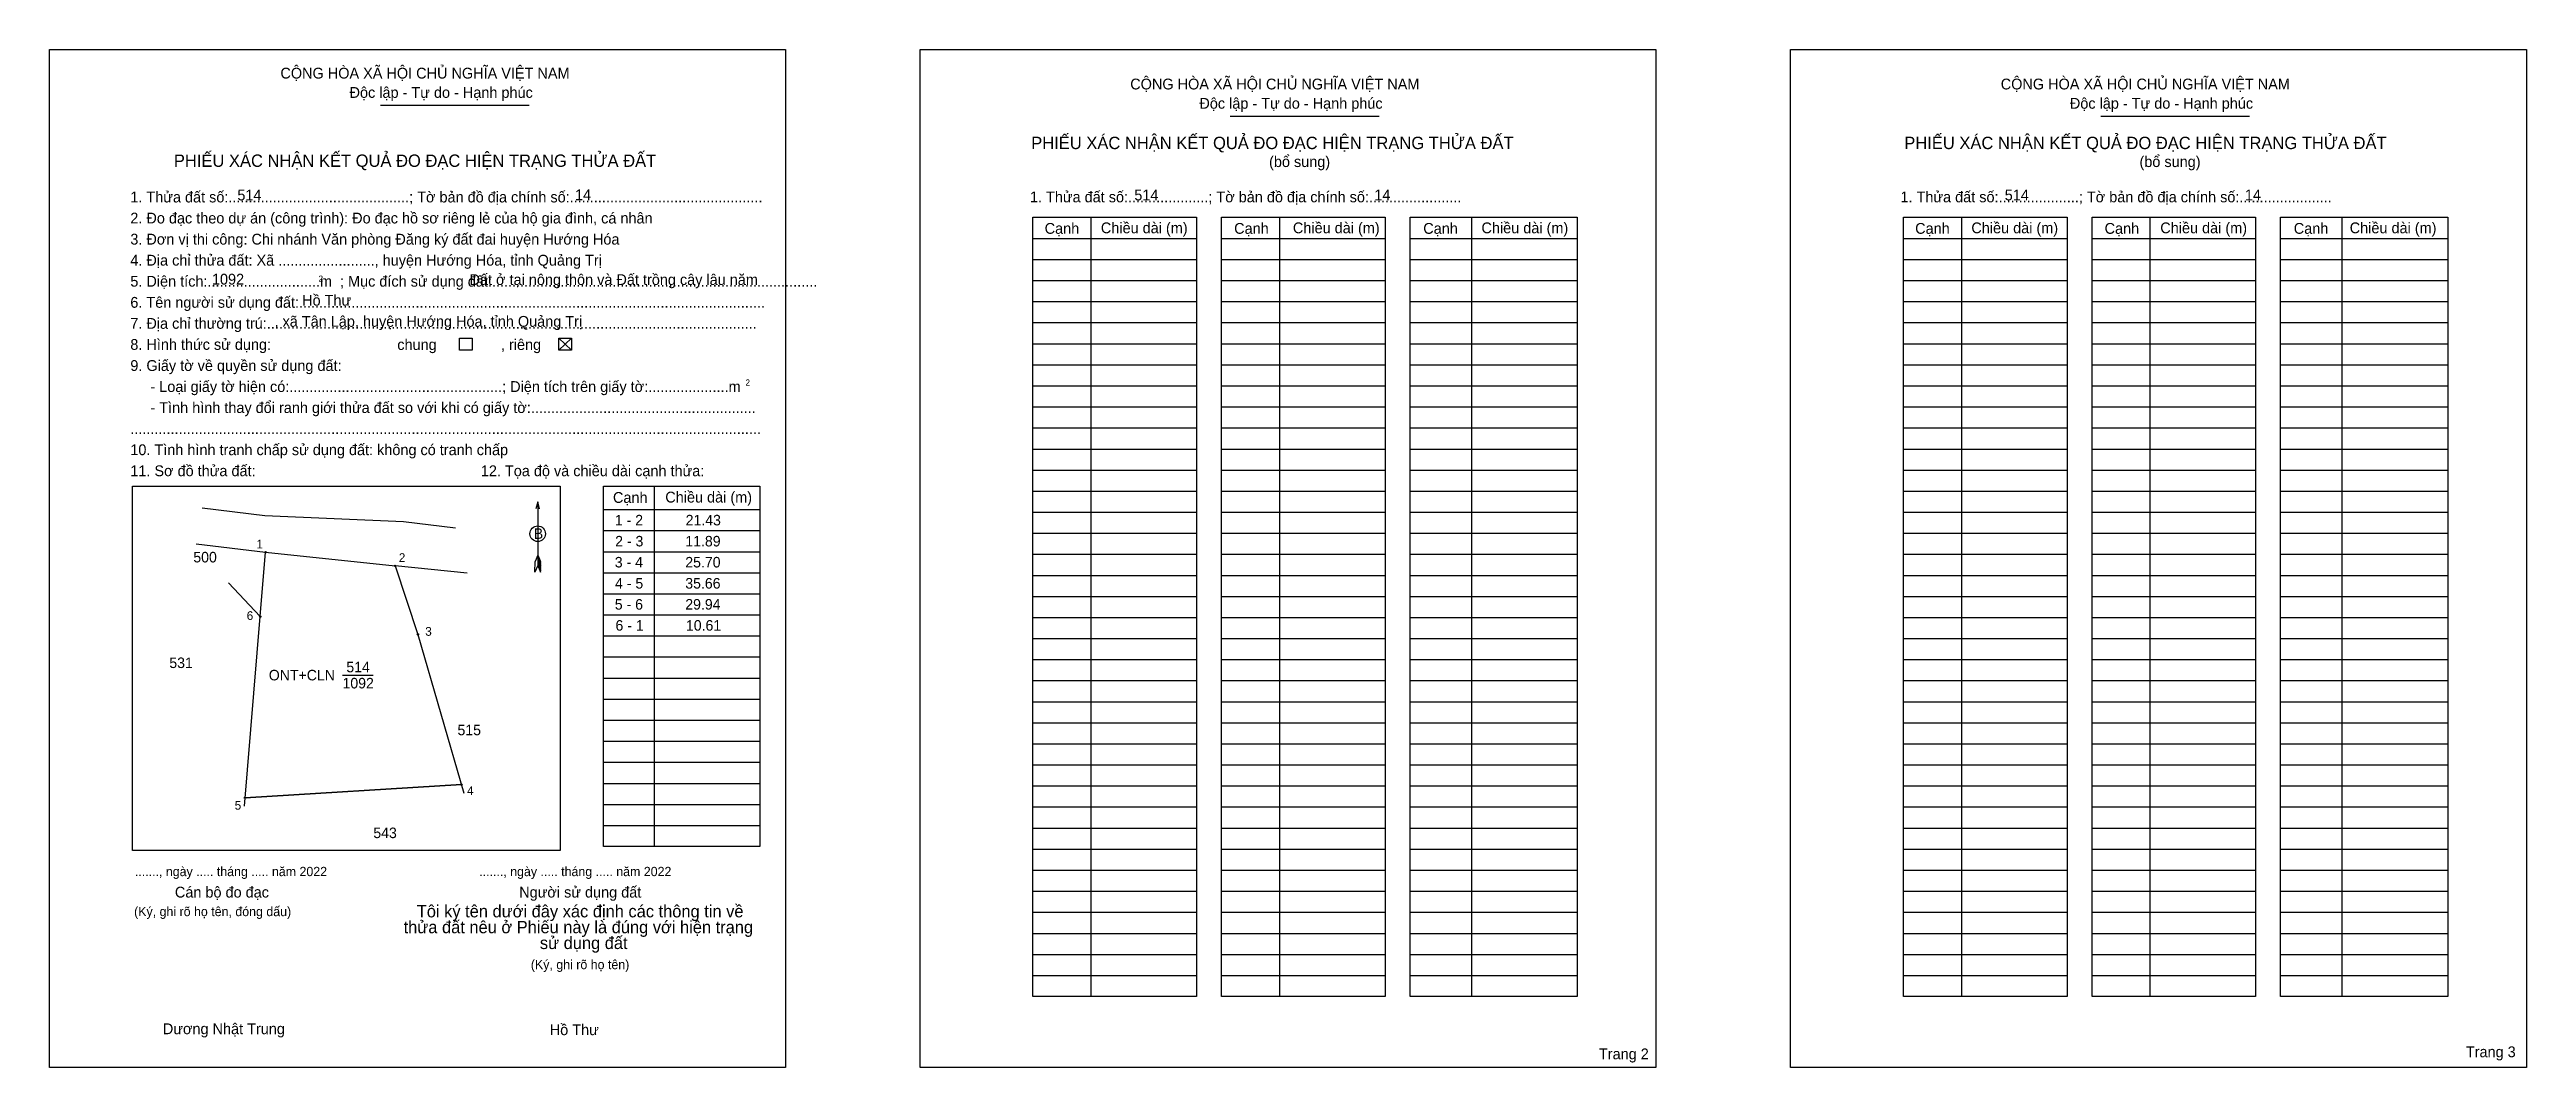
# Model space of a CAD drawing. Extents: x 548429 to 548836, y 1836158 to 1836326.
import ezdxf

# ---------------------------------------------------------------- set-up
doc = ezdxf.new("R2010")
doc.units = 0
for name, color, linetype in [('Level 1', 7, 'Continuous'), ('Level 10', 7, 'Continuous'), ('Level 11', 7, 'Continuous'), ('Level 13', 7, 'Continuous'), ('Level 2', 7, 'Continuous'), ('Level 25', 7, 'Continuous'), ('Level 48', 7, 'Continuous'), ('Level 50', 7, 'Continuous'), ('Level 52', 7, 'Continuous'), ('Level 55', 7, 'Continuous'), ('Level 6', 7, 'Continuous'), ('Level 9', 7, 'Continuous')]:
    doc.layers.add(name, color=color, linetype=linetype)

msp = doc.modelspace()

# ---------------------------------------------------------------- linework, layer by layer
at = {"layer": 'Level 1'}
for p, q in [((548428.87, 1836325.71), (548428.87, 1836325.71)), ((548572.01, 1836325.71), (548572.01, 1836325.71)), ((548483.28, 1836316.55), (548507.76, 1836316.55)), ((548623.03, 1836314.76), (548647.51, 1836314.76)), ((548766.18, 1836314.76), (548790.65, 1836314.76)), ((548600.11, 1836298.12), (548600.11, 1836169.98)), ((548631.12, 1836298.12), (548631.12, 1836169.98)), ((548662.7, 1836298.12), (548662.7, 1836169.98)), ((548743.26, 1836298.12), (548743.26, 1836169.98)), ((548774.27, 1836298.12), (548774.27, 1836169.98)), ((548805.85, 1836298.12), (548805.85, 1836169.98)), ((548590.59, 1836294.66), (548617.49, 1836294.66)), ((548621.6, 1836294.66), (548648.5, 1836294.66)), ((548652.6, 1836294.66), (548680.08, 1836294.66)), ((548733.74, 1836294.66), (548760.64, 1836294.66)), ((548764.74, 1836294.66), (548791.64, 1836294.66)), ((548795.75, 1836294.66), (548823.23, 1836294.66)), ((548590.59, 1836291.19), (548617.49, 1836291.19)), ((548621.6, 1836291.19), (548648.5, 1836291.19)), ((548652.6, 1836291.19), (548680.08, 1836291.19)), ((548733.74, 1836291.19), (548760.64, 1836291.19)), ((548764.74, 1836291.19), (548791.64, 1836291.19)), ((548795.75, 1836291.19), (548823.23, 1836291.19)), ((548590.59, 1836287.73), (548617.49, 1836287.73)), ((548621.6, 1836287.73), (548648.5, 1836287.73)), ((548652.6, 1836287.73), (548680.08, 1836287.73)), ((548733.74, 1836287.73), (548760.64, 1836287.73)), ((548764.74, 1836287.73), (548791.64, 1836287.73)), ((548795.75, 1836287.73), (548823.23, 1836287.73)), ((548590.59, 1836284.27), (548617.49, 1836284.27)), ((548590.59, 1836280.8), (548617.49, 1836280.8)), ((548621.6, 1836284.27), (548648.5, 1836284.27)), ((548621.6, 1836280.8), (548648.5, 1836280.8)), ((548652.6, 1836284.27), (548680.08, 1836284.27)), ((548652.6, 1836280.8), (548680.08, 1836280.8)), ((548733.74, 1836284.27), (548760.64, 1836284.27)), ((548733.74, 1836280.8), (548760.64, 1836280.8)), ((548764.74, 1836284.27), (548791.64, 1836284.27)), ((548764.74, 1836280.8), (548791.64, 1836280.8)), ((548795.75, 1836284.27), (548823.23, 1836284.27)), ((548795.75, 1836280.8), (548823.23, 1836280.8)), ((548512.61, 1836278.24), (548514.69, 1836276.3)), ((548512.61, 1836276.3), (548514.69, 1836278.24)), ((548590.59, 1836277.34), (548617.49, 1836277.34)), ((548621.6, 1836277.34), (548648.5, 1836277.34)), ((548652.6, 1836277.34), (548680.08, 1836277.34)), ((548733.74, 1836277.34), (548760.64, 1836277.34)), ((548764.74, 1836277.34), (548791.64, 1836277.34)), ((548795.75, 1836277.34), (548823.23, 1836277.34)), ((548590.59, 1836273.88), (548617.49, 1836273.88)), ((548621.6, 1836273.88), (548648.5, 1836273.88)), ((548652.6, 1836273.88), (548680.08, 1836273.88)), ((548733.74, 1836273.88), (548760.64, 1836273.88)), ((548764.74, 1836273.88), (548791.64, 1836273.88)), ((548795.75, 1836273.88), (548823.23, 1836273.88)), ((548590.59, 1836270.41), (548617.49, 1836270.41)), ((548621.6, 1836270.41), (548648.5, 1836270.41)), ((548652.6, 1836270.41), (548680.08, 1836270.41)), ((548733.74, 1836270.41), (548760.64, 1836270.41)), ((548764.74, 1836270.41), (548791.64, 1836270.41)), ((548795.75, 1836270.41), (548823.23, 1836270.41)), ((548590.59, 1836266.95), (548617.49, 1836266.95)), ((548621.6, 1836266.95), (548648.5, 1836266.95)), ((548652.6, 1836266.95), (548680.08, 1836266.95)), ((548733.74, 1836266.95), (548760.64, 1836266.95)), ((548764.74, 1836266.95), (548791.64, 1836266.95)), ((548795.75, 1836266.95), (548823.23, 1836266.95)), ((548590.59, 1836263.49), (548617.49, 1836263.49)), ((548621.6, 1836263.49), (548648.5, 1836263.49)), ((548652.6, 1836263.49), (548680.08, 1836263.49)), ((548733.74, 1836263.49), (548760.64, 1836263.49)), ((548764.74, 1836263.49), (548791.64, 1836263.49)), ((548795.75, 1836263.49), (548823.23, 1836263.49)), ((548590.59, 1836260.02), (548617.49, 1836260.02)), ((548590.59, 1836256.56), (548617.49, 1836256.56)), ((548621.6, 1836260.02), (548648.5, 1836260.02)), ((548621.6, 1836256.56), (548648.5, 1836256.56)), ((548652.6, 1836260.02), (548680.08, 1836260.02)), ((548652.6, 1836256.56), (548680.08, 1836256.56)), ((548733.74, 1836260.02), (548760.64, 1836260.02)), ((548733.74, 1836256.56), (548760.64, 1836256.56)), ((548764.74, 1836260.02), (548791.64, 1836260.02)), ((548764.74, 1836256.56), (548791.64, 1836256.56)), ((548795.75, 1836260.02), (548823.23, 1836260.02)), ((548795.75, 1836256.56), (548823.23, 1836256.56)), ((548442.49, 1836253.91), (548442.49, 1836253.91)), ((548528.27, 1836253.93), (548528.27, 1836194.65)), ((548590.59, 1836253.1), (548617.49, 1836253.1)), ((548621.6, 1836253.1), (548648.5, 1836253.1)), ((548652.6, 1836253.1), (548680.08, 1836253.1)), ((548733.74, 1836253.1), (548760.64, 1836253.1)), ((548764.74, 1836253.1), (548791.64, 1836253.1)), ((548795.75, 1836253.1), (548823.23, 1836253.1)), ((548509.14, 1836251.32), (548509.14, 1836240.84)), ((548519.96, 1836250.06), (548545.65, 1836250.06)), ((548590.59, 1836249.63), (548617.49, 1836249.63)), ((548621.6, 1836249.63), (548648.5, 1836249.63)), ((548652.6, 1836249.63), (548680.08, 1836249.63)), ((548733.74, 1836249.63), (548760.64, 1836249.63)), ((548764.74, 1836249.63), (548791.64, 1836249.63)), ((548795.75, 1836249.63), (548823.23, 1836249.63)), ((548519.96, 1836246.6), (548545.65, 1836246.6)), ((548590.59, 1836246.17), (548617.49, 1836246.17)), ((548621.6, 1836246.17), (548648.5, 1836246.17)), ((548652.6, 1836246.17), (548680.08, 1836246.17)), ((548733.74, 1836246.17), (548760.64, 1836246.17)), ((548764.74, 1836246.17), (548791.64, 1836246.17)), ((548795.75, 1836246.17), (548823.23, 1836246.17)), ((548508.68, 1836239.78), (548508.7, 1836241.51)), ((548509.14, 1836240.84), (548508.68, 1836239.78)), ((548509.14, 1836242.58), (548508.7, 1836241.51)), ((548509.14, 1836242.58), (548509.58, 1836241.51)), ((548509.14, 1836242.43), (548509.58, 1836241.35)), ((548509.14, 1836242.28), (548509.58, 1836241.2)), ((548509.14, 1836242.13), (548509.59, 1836241.05)), ((548509.14, 1836241.97), (548509.59, 1836240.89)), ((548509.14, 1836241.82), (548509.59, 1836240.73)), ((548509.14, 1836241.67), (548509.59, 1836240.58)), ((548509.14, 1836241.52), (548509.59, 1836240.42)), ((548509.14, 1836241.37), (548509.59, 1836240.27)), ((548509.14, 1836241.22), (548509.59, 1836240.11)), ((548509.14, 1836241.07), (548509.6, 1836239.96)), ((548509.14, 1836240.84), (548509.6, 1836239.78)), ((548509.6, 1836239.78), (548509.58, 1836241.51)), ((548519.96, 1836243.13), (548545.65, 1836243.13)), ((548590.59, 1836242.71), (548617.49, 1836242.71)), ((548621.6, 1836242.71), (548648.5, 1836242.71)), ((548652.6, 1836242.71), (548680.08, 1836242.71)), ((548733.74, 1836242.71), (548760.64, 1836242.71)), ((548764.74, 1836242.71), (548791.64, 1836242.71)), ((548795.75, 1836242.71), (548823.23, 1836242.71)), ((548519.96, 1836239.67), (548545.65, 1836239.67)), ((548519.96, 1836236.21), (548545.65, 1836236.21)), ((548590.59, 1836239.24), (548617.49, 1836239.24)), ((548621.6, 1836239.24), (548648.5, 1836239.24)), ((548652.6, 1836239.24), (548680.08, 1836239.24)), ((548733.74, 1836239.24), (548760.64, 1836239.24)), ((548764.74, 1836239.24), (548791.64, 1836239.24)), ((548795.75, 1836239.24), (548823.23, 1836239.24)), ((548519.96, 1836232.74), (548545.65, 1836232.74)), ((548590.59, 1836235.78), (548617.49, 1836235.78)), ((548590.59, 1836232.32), (548617.49, 1836232.32)), ((548621.6, 1836235.78), (548648.5, 1836235.78)), ((548621.6, 1836232.32), (548648.5, 1836232.32)), ((548652.6, 1836235.78), (548680.08, 1836235.78)), ((548652.6, 1836232.32), (548680.08, 1836232.32)), ((548733.74, 1836235.78), (548760.64, 1836235.78)), ((548733.74, 1836232.32), (548760.64, 1836232.32)), ((548764.74, 1836235.78), (548791.64, 1836235.78)), ((548764.74, 1836232.32), (548791.64, 1836232.32)), ((548795.75, 1836235.78), (548823.23, 1836235.78)), ((548795.75, 1836232.32), (548823.23, 1836232.32)), ((548519.96, 1836229.28), (548545.65, 1836229.28)), ((548590.59, 1836228.85), (548617.49, 1836228.85)), ((548621.6, 1836228.85), (548648.5, 1836228.85)), ((548652.6, 1836228.85), (548680.08, 1836228.85)), ((548733.74, 1836228.85), (548760.64, 1836228.85)), ((548764.74, 1836228.85), (548791.64, 1836228.85)), ((548795.75, 1836228.85), (548823.23, 1836228.85)), ((548519.96, 1836225.82), (548545.65, 1836225.82)), ((548590.59, 1836225.39), (548617.49, 1836225.39)), ((548621.6, 1836225.39), (548648.5, 1836225.39)), ((548652.6, 1836225.39), (548680.08, 1836225.39)), ((548733.74, 1836225.39), (548760.64, 1836225.39)), ((548764.74, 1836225.39), (548791.64, 1836225.39)), ((548795.75, 1836225.39), (548823.23, 1836225.39)), ((548519.96, 1836222.35), (548545.65, 1836222.35)), ((548590.59, 1836221.93), (548617.49, 1836221.93)), ((548621.6, 1836221.93), (548648.5, 1836221.93)), ((548652.6, 1836221.93), (548680.08, 1836221.93)), ((548733.74, 1836221.93), (548760.64, 1836221.93)), ((548764.74, 1836221.93), (548791.64, 1836221.93)), ((548795.75, 1836221.93), (548823.23, 1836221.93)), ((548519.96, 1836218.89), (548545.65, 1836218.89)), ((548590.59, 1836218.46), (548617.49, 1836218.46)), ((548621.6, 1836218.46), (548648.5, 1836218.46)), ((548652.6, 1836218.46), (548680.08, 1836218.46)), ((548733.74, 1836218.46), (548760.64, 1836218.46)), ((548764.74, 1836218.46), (548791.64, 1836218.46)), ((548795.75, 1836218.46), (548823.23, 1836218.46)), ((548519.96, 1836215.43), (548545.65, 1836215.43)), ((548519.96, 1836211.96), (548545.65, 1836211.96)), ((548590.59, 1836215), (548617.49, 1836215)), ((548590.59, 1836211.54), (548617.49, 1836211.54)), ((548621.6, 1836215), (548648.5, 1836215)), ((548621.6, 1836211.54), (548648.5, 1836211.54)), ((548652.6, 1836215), (548680.08, 1836215)), ((548652.6, 1836211.54), (548680.08, 1836211.54)), ((548733.74, 1836215), (548760.64, 1836215)), ((548733.74, 1836211.54), (548760.64, 1836211.54)), ((548764.74, 1836215), (548791.64, 1836215)), ((548764.74, 1836211.54), (548791.64, 1836211.54)), ((548795.75, 1836215), (548823.23, 1836215)), ((548795.75, 1836211.54), (548823.23, 1836211.54)), ((548519.96, 1836208.5), (548545.65, 1836208.5)), ((548590.59, 1836208.07), (548617.49, 1836208.07)), ((548621.6, 1836208.07), (548648.5, 1836208.07)), ((548652.6, 1836208.07), (548680.08, 1836208.07)), ((548733.74, 1836208.07), (548760.64, 1836208.07)), ((548764.74, 1836208.07), (548791.64, 1836208.07)), ((548795.75, 1836208.07), (548823.23, 1836208.07)), ((548519.96, 1836205.04), (548545.65, 1836205.04)), ((548590.59, 1836204.61), (548617.49, 1836204.61)), ((548621.6, 1836204.61), (548648.5, 1836204.61)), ((548652.6, 1836204.61), (548680.08, 1836204.61)), ((548733.74, 1836204.61), (548760.64, 1836204.61)), ((548764.74, 1836204.61), (548791.64, 1836204.61)), ((548795.75, 1836204.61), (548823.23, 1836204.61)), ((548519.96, 1836201.57), (548545.65, 1836201.57)), ((548590.59, 1836201.15), (548617.49, 1836201.15)), ((548621.6, 1836201.15), (548648.5, 1836201.15)), ((548652.6, 1836201.15), (548680.08, 1836201.15)), ((548733.74, 1836201.15), (548760.64, 1836201.15)), ((548764.74, 1836201.15), (548791.64, 1836201.15)), ((548795.75, 1836201.15), (548823.23, 1836201.15)), ((548519.96, 1836198.11), (548545.65, 1836198.11)), ((548590.59, 1836197.68), (548617.49, 1836197.68)), ((548621.6, 1836197.68), (548648.5, 1836197.68)), ((548652.6, 1836197.68), (548680.08, 1836197.68)), ((548733.74, 1836197.68), (548760.64, 1836197.68)), ((548764.74, 1836197.68), (548791.64, 1836197.68)), ((548795.75, 1836197.68), (548823.23, 1836197.68)), ((548512.84, 1836193.98), (548512.84, 1836193.98)), ((548590.59, 1836194.22), (548617.49, 1836194.22)), ((548621.6, 1836194.22), (548648.5, 1836194.22)), ((548652.6, 1836194.22), (548680.08, 1836194.22)), ((548733.74, 1836194.22), (548760.64, 1836194.22)), ((548764.74, 1836194.22), (548791.64, 1836194.22)), ((548795.75, 1836194.22), (548823.23, 1836194.22)), ((548590.59, 1836190.76), (548617.49, 1836190.76)), ((548590.59, 1836187.29), (548617.49, 1836187.29)), ((548621.6, 1836190.76), (548648.5, 1836190.76)), ((548621.6, 1836187.29), (548648.5, 1836187.29)), ((548652.6, 1836190.76), (548680.08, 1836190.76)), ((548652.6, 1836187.29), (548680.08, 1836187.29)), ((548733.74, 1836190.76), (548760.64, 1836190.76)), ((548733.74, 1836187.29), (548760.64, 1836187.29)), ((548764.74, 1836190.76), (548791.64, 1836190.76)), ((548764.74, 1836187.29), (548791.64, 1836187.29)), ((548795.75, 1836190.76), (548823.23, 1836190.76)), ((548795.75, 1836187.29), (548823.23, 1836187.29)), ((548590.59, 1836183.83), (548617.49, 1836183.83)), ((548621.6, 1836183.83), (548648.5, 1836183.83)), ((548652.6, 1836183.83), (548680.08, 1836183.83)), ((548733.74, 1836183.83), (548760.64, 1836183.83)), ((548764.74, 1836183.83), (548791.64, 1836183.83)), ((548795.75, 1836183.83), (548823.23, 1836183.83)), ((548590.59, 1836180.37), (548617.49, 1836180.37)), ((548621.6, 1836180.37), (548648.5, 1836180.37)), ((548652.6, 1836180.37), (548680.08, 1836180.37)), ((548733.74, 1836180.37), (548760.64, 1836180.37)), ((548764.74, 1836180.37), (548791.64, 1836180.37)), ((548795.75, 1836180.37), (548823.23, 1836180.37)), ((548590.59, 1836176.9), (548617.49, 1836176.9)), ((548621.6, 1836176.9), (548648.5, 1836176.9)), ((548652.6, 1836176.9), (548680.08, 1836176.9)), ((548733.74, 1836176.9), (548760.64, 1836176.9)), ((548764.74, 1836176.9), (548791.64, 1836176.9)), ((548795.75, 1836176.9), (548823.23, 1836176.9)), ((548590.59, 1836173.44), (548617.49, 1836173.44)), ((548621.6, 1836173.44), (548648.5, 1836173.44)), ((548652.6, 1836173.44), (548680.08, 1836173.44)), ((548733.74, 1836173.44), (548760.64, 1836173.44)), ((548764.74, 1836173.44), (548791.64, 1836173.44)), ((548795.75, 1836173.44), (548823.23, 1836173.44)), ((548549.9, 1836158.32), (548549.9, 1836158.32)), ((548693.04, 1836158.32), (548693.04, 1836158.32))]:
    msp.add_line(p, q, dxfattribs=at)
for points in [[(548590.59, 1836298.12), (548617.49, 1836298.12), (548617.49, 1836169.98), (548590.59, 1836169.98)], [(548621.6, 1836298.12), (548648.5, 1836298.12), (548648.5, 1836169.98), (548621.6, 1836169.98)], [(548652.6, 1836298.12), (548680.08, 1836298.12), (548680.08, 1836169.98), (548652.6, 1836169.98)], [(548733.74, 1836298.12), (548760.64, 1836298.12), (548760.64, 1836169.98), (548733.74, 1836169.98)], [(548764.74, 1836298.12), (548791.64, 1836298.12), (548791.64, 1836169.98), (548764.74, 1836169.98)], [(548795.75, 1836298.12), (548823.23, 1836298.12), (548823.23, 1836169.98), (548795.75, 1836169.98)], [(548442.49, 1836253.91), (548512.84, 1836253.91), (548512.84, 1836193.98), (548442.49, 1836193.98)], [(548519.96, 1836253.93), (548545.65, 1836253.93), (548545.65, 1836194.65), (548519.96, 1836194.65)]]:
    msp.add_lwpolyline(points, close=True, dxfattribs=at)
msp.add_lwpolyline([(548509.44, 1836250.21), (548509.14, 1836251.32), (548508.84, 1836250.21)], dxfattribs=at)
msp.add_circle((548509.14, 1836246.08), 1.28, dxfattribs=at)
at = {"layer": 'Level 10'}
for p, q in [((548463.51, 1836232.47), (548464.39, 1836243.05)), ((548464.39, 1836243.05), (548485.7, 1836240.81)), ((548485.7, 1836240.81), (548489.44, 1836229.52)), ((548460.9, 1836201.3), (548463.51, 1836232.47)), ((548489.44, 1836229.52), (548497.02, 1836203.4)), ((548496.6, 1836204.84), (548461.01, 1836202.64))]:
    msp.add_line(p, q, dxfattribs=at)
at = {"layer": 'Level 11'}
for centre in [(548464.39, 1836243.05), (548485.7, 1836240.81), (548463.51, 1836232.47), (548489.44, 1836229.52), (548496.6, 1836204.84), (548496.6, 1836204.84), (548461.01, 1836202.64)]:
    msp.add_circle(centre, 0.115, dxfattribs=at)
at = {"layer": 'Level 2'}
for points in [[(548428.86, 1836325.71), (548549.89, 1836325.71), (548549.89, 1836158.32), (548428.86, 1836158.32)], [(548572.01, 1836325.71), (548693.04, 1836325.71), (548693.04, 1836158.32), (548572.01, 1836158.32)], [(548715.16, 1836325.71), (548836.19, 1836325.71), (548836.19, 1836158.32), (548715.16, 1836158.32)]]:
    msp.add_lwpolyline(points, close=True, dxfattribs=at)
at = {"layer": 'Level 25'}
msp.add_line((548461.01, 1836202.64), (548496.6, 1836204.84), dxfattribs=at)
at = {"layer": 'Level 50'}
for points in [[(548496.26, 1836278.24), (548498.34, 1836278.24), (548498.34, 1836276.3), (548496.26, 1836276.3)], [(548512.61, 1836278.24), (548514.69, 1836278.24), (548514.69, 1836276.3), (548512.61, 1836276.3)]]:
    msp.add_lwpolyline(points, close=True, dxfattribs=at)
at = {"layer": 'Level 9'}
for p, q in [((548453.97, 1836250.34), (548464.26, 1836249.1)), ((548464.26, 1836249.1), (548487.09, 1836248.11)), ((548487.09, 1836248.11), (548495.61, 1836247.05)), ((548452.96, 1836244.41), (548464.39, 1836243.05)), ((548497.56, 1836239.59), (548485.7, 1836240.81)), ((548463.51, 1836232.47), (548458.29, 1836238.04)), ((548477.04, 1836222.84), (548482.06, 1836222.84))]:
    msp.add_line(p, q, dxfattribs=at)

# ---------------------------------------------------------------- texts
at = {"layer": 'Level 1'}
for s, height, p in [('CỘNG HÒA XÃ HỘI CHỦ NGHĨA VIỆT NAM', 1.7778, (548466.83, 1836320.94)), ('CỘNG HÒA XÃ HỘI CHỦ NGHĨA VIỆT NAM', 1.7778, (548606.58, 1836319.15)), ('CỘNG HÒA XÃ HỘI CHỦ NGHĨA VIỆT NAM', 1.7778, (548749.73, 1836319.15)), ('Độc lập - Tự do - Hạnh phúc', 1.7778, (548478.2, 1836317.77)), ('Độc lập - Tự do - Hạnh phúc', 1.7778, (548617.95, 1836315.98)), ('Độc lập - Tự do - Hạnh phúc', 1.7778, (548761.1, 1836315.98)), ('PHIẾU XÁC NHẬN KẾT QUẢ ĐO ĐẠC HIỆN TRẠNG THỬA ĐẤT', 2.032, (548590.3, 1836309.34)), ('PHIẾU XÁC NHẬN KẾT QUẢ ĐO ĐẠC HIỆN TRẠNG THỬA ĐẤT', 2.032, (548733.87, 1836309.34)), ('PHIẾU XÁC NHẬN KẾT QUẢ ĐO ĐẠC HIỆN TRẠNG THỬA ĐẤT', 2.032, (548449.31, 1836306.42)), ('(bổ sung)', 1.778, (548629.41, 1836306.39)), ('(bổ sung)', 1.778, (548772.55, 1836306.39)), ('1. Thửa đất số:.............................................; Tờ bản đồ địa chính số:................................................', 1.77777, (548442.15, 1836300.57)), ('1. Thửa đất số:....................; Tờ bản đồ địa chính số:.......................', 1.7778, (548590.09, 1836300.59)), ('1. Thửa đất số:....................; Tờ bản đồ địa chính số:.......................', 1.7778, (548733.24, 1836300.59)), ('2. Đo đạc theo dự án (công trình): Đo đạc hồ sơ riêng lẻ của hộ gia đình, cá nhân', 1.7778, (548442.15, 1836297.11)), ('Cạnh', 1.778, (548592.51, 1836295.41)), ('Chiều dài (m)', 1.7778, (548601.75, 1836295.5)), ('Cạnh', 1.778, (548623.67, 1836295.41)), ('Chiều dài (m)', 1.7778, (548633.33, 1836295.5)), ('Cạnh', 1.778, (548654.77, 1836295.41)), ('Chiều dài (m)', 1.7778, (548664.34, 1836295.5)), ('Cạnh', 1.778, (548735.66, 1836295.41)), ('Chiều dài (m)', 1.7778, (548744.9, 1836295.5)), ('Cạnh', 1.778, (548766.81, 1836295.41)), ('Chiều dài (m)', 1.7778, (548775.97, 1836295.5)), ('Cạnh', 1.778, (548797.92, 1836295.41)), ('Chiều dài (m)', 1.7778, (548807.12, 1836295.5)), ('3. Đơn vị thi công: Chi nhánh Văn phòng Đăng ký đất đai huyện Hướng Hóa', 1.7778, (548442.15, 1836293.64)), ('4. Địa chỉ thửa đất: Xã ........................, huyện Hướng Hóa, tỉnh Quảng Trị', 1.7778, (548442.15, 1836290.18)), ('5. Diện tích:............................m  ; Mục đích sử dụng đất:.................................................................................', 1.77777, (548442.15, 1836286.72)), ('6. Tên người sử dụng đất:....................................................................................................................', 1.77777, (548442.15, 1836283.25)), ('2', 1.02, (548473.09, 1836287.52)), ('7. Địa chỉ thường trú:..........................................................................................................................', 1.77777, (548442.15, 1836279.79)), ('chung                , riêng', 1.7778, (548486.05, 1836276.31)), ('9. Giấy tờ về quyền sử dụng đất:', 1.7778, (548442.15, 1836272.86)), ('     - Loại giấy tờ hiện có:.....................................................; Diện tích trên giấy tờ:....................m', 1.77777, (548442.15, 1836269.4)), ('2', 1.02, (548543.3, 1836270.44)), ('     - Tình hình thay đổi ranh giới thửa đất so với khi có giấy tờ:........................................................', 1.77777, (548442.15, 1836265.94)), ('10. Tình hình tranh chấp sử dụng đất: không có tranh chấp', 1.7778, (548442.15, 1836259.01)), ('.............................................................................................................................................................', 1.77777, (548442.15, 1836262.47)), ('11. Sơ đồ thửa đất:', 1.7778, (548442.15, 1836255.55)), ('12. Tọa độ và chiều dài cạnh thửa:', 1.7778, (548499.79, 1836255.55)), ('Cạnh', 1.778, (548521.52, 1836251.16)), ('Chiều dài (m)', 1.7778, (548530.12, 1836251.22)), ('B', 1.73, (548508.5, 1836245.24)), ('......., ngày ..... tháng ..... năm 2022', 1.5239, (548442.9, 1836189.78)), ('......., ngày ..... tháng ..... năm 2022', 1.5239, (548499.52, 1836189.78)), ('Cán bộ đo đạc', 1.7778, (548449.48, 1836186.26)), ('Người sử dụng đất', 1.7778, (548506.1, 1836186.26)), ('(Ký, ghi rõ họ tên, đóng dấu)', 1.5239, (548442.77, 1836183.2)), ('Tôi ký tên dưới đây xác định các thông tin về', 2.0202, (548489.25, 1836183)), ('thửa đất nêu ở Phiếu này là đúng với hiện trạng', 2.0202, (548487.09, 1836180.39)), ('sử dụng đất', 2.0202, (548509.5, 1836177.79)), ('(Ký, ghi rõ họ tên)', 1.5239, (548508.01, 1836174.48)), ('Dương Nhật Trung', 1.7778, (548447.5, 1836163.79)), ('Trang 2', 1.778, (548683.66, 1836159.66)), ('Trang 3', 1.778, (548826.22, 1836160))]:
    msp.add_text(s, height=height, dxfattribs=at).set_placement(p)
at = {"layer": 'Level 13'}
for s, p in [('ONT+CLN', (548464.92, 1836221.97)), ('514', (548477.67, 1836223.3)), ('1092', (548477.04, 1836220.65))]:
    msp.add_text(s, height=1.732, dxfattribs=at).set_placement(p)
at = {"layer": 'Level 48'}
msp.add_text('8. Hình thức sử dụng:', height=1.7778, dxfattribs=at).set_placement((548442.15, 1836276.33))
at = {"layer": 'Level 52'}
for s, p in [('1 - 2', (548521.83, 1836247.46)), ('21.43', (548533.47, 1836247.46)), ('2 - 3', (548521.88, 1836244)), ('11.89', (548533.42, 1836244)), ('500', (548452.51, 1836241.37)), ('3 - 4', (548521.82, 1836240.54)), ('25.70', (548533.41, 1836240.54)), ('4 - 5', (548521.86, 1836237.07)), ('35.66', (548533.41, 1836237.07)), ('5 - 6', (548521.82, 1836233.61)), ('6 - 1', (548521.93, 1836230.15)), ('29.94', (548533.41, 1836233.61)), ('10.61', (548533.52, 1836230.15)), ('531', (548448.56, 1836224)), ('515', (548495.95, 1836212.95)), ('543', (548482.11, 1836196.03))]:
    msp.add_text(s, height=1.732, dxfattribs=at).set_placement(p)
at = {"layer": 'Level 55'}
for s, p in [('1', (548464.37, 1836243.05)), ('2', (548485.68, 1836240.81)), ('6', (548463.49, 1836232.47)), ('3', (548489.42, 1836229.52)), ('4', (548496.58, 1836204.84)), ('5', (548460.99, 1836202.64))]:
    msp.add_text(s, height=0.0577, dxfattribs=at).set_placement(p)
at = {"layer": 'Level 6'}
for s, height, p in [('514', 1.778, (548459.75, 1836300.9)), ('14', 1.778, (548515.27, 1836300.93)), ('514', 1.778, (548607.25, 1836300.9)), ('14', 1.778, (548646.73, 1836300.91)), ('514', 1.778, (548750.39, 1836300.9)), ('14', 1.778, (548789.88, 1836300.91)), ('1092', 1.778, (548455.57, 1836287.06)), ('Đất ở tại nông thôn và Đất trồng cây lâu năm', 1.7779, (548497.93, 1836286.99)), ('Hồ Thư', 1.778, (548470.4, 1836283.59)), (', xã Tân Lập, huyện Hướng Hóa, tỉnh Quảng Trị', 1.7779, (548465.86, 1836280.12)), ('Hồ Thư', 1.778, (548511.12, 1836163.63))]:
    msp.add_text(s, height=height, dxfattribs=at).set_placement(p)
at = {"layer": 'Level 9'}
for s, p in [('1', (548462.88, 1836243.66)), ('2', (548486.3, 1836241.44)), ('6', (548461.29, 1836231.9)), ('3', (548490.65, 1836229.31)), ('4', (548497.52, 1836203.12)), ('5', (548459.31, 1836200.71))]:
    msp.add_text(s, height=1.44, dxfattribs=at).set_placement(p)

doc.saveas('drawing.dxf')
